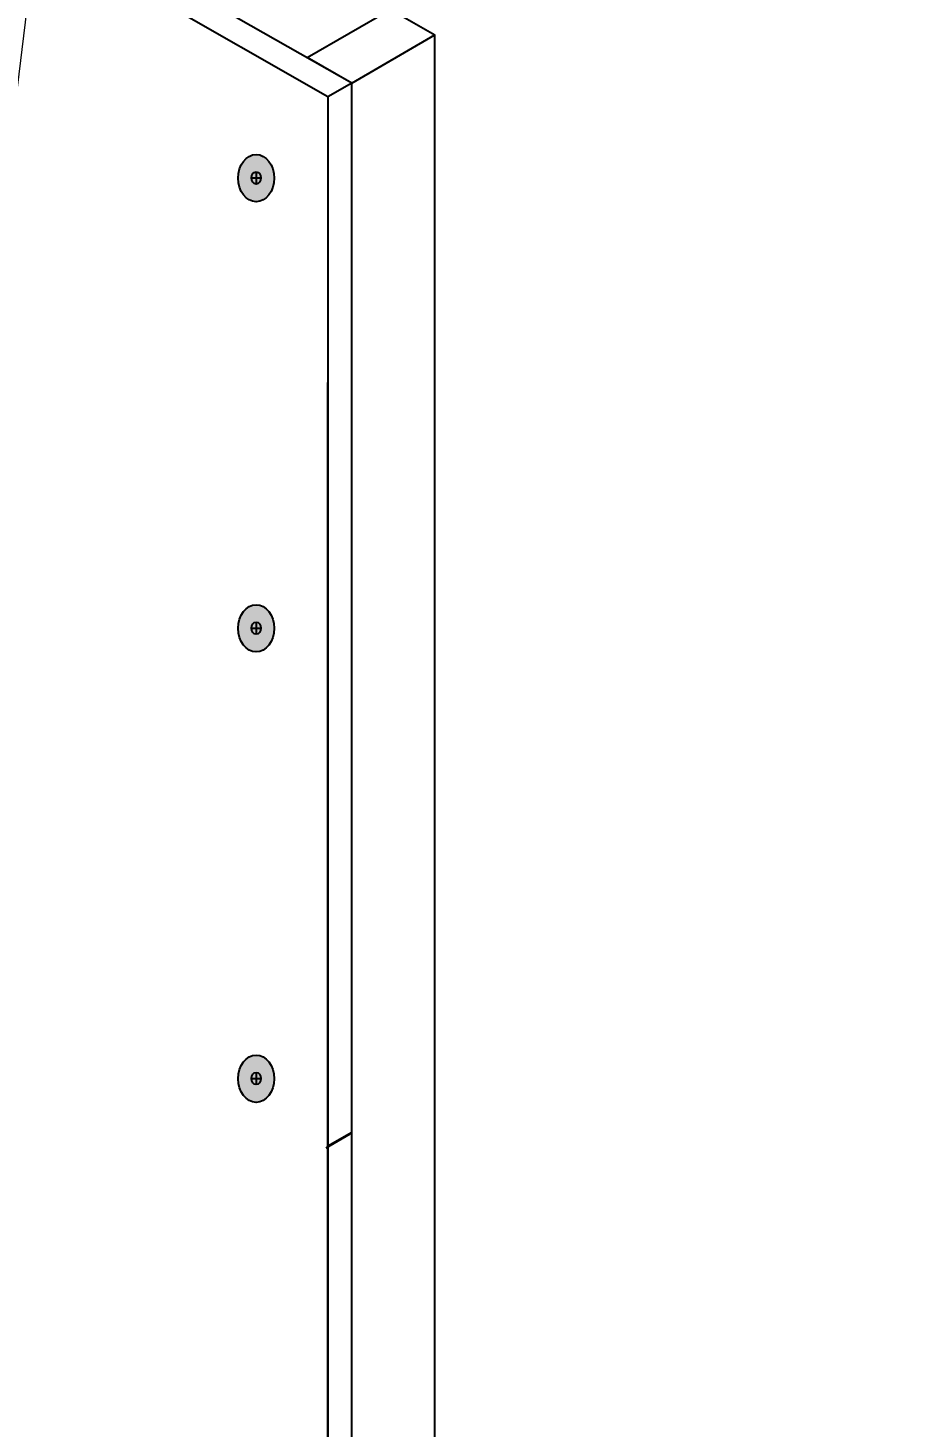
# Model space of a CAD drawing. Header units: inches. Extents: x -20.7 to 76.3, y -55.2 to 19.1.
# Drawn here: x 54.982 to 57.429, y -45.144 to -41.214 of the extents above; entities that cross this region are included whole.
import ezdxf

# ---------------------------------------------------------------- set-up
doc = ezdxf.new("R2010")
doc.units = ezdxf.units.IN
doc.header["$MEASUREMENT"] = 0
for name, color, linetype, lineweight in [('.ATI-TEXT', 7, 'Continuous', 0), ('G-ANNO-TTLB', 7, 'Continuous', 0), ('TYVEK', 7, 'Continuous', 0), ('wall scratch', 7, 'Continuous', 0)]:
    doc.layers.add(name, color=color, linetype=linetype, lineweight=lineweight)

# ---------------------------------------------------------------- blocks, each defined once
blk = doc.blocks.new('Block_218')
at = {"layer": 'TYVEK', "color": 4, "lineweight": 25, "true_color": 0x00ffff}
for points in [[(55.3672, -44.5057)], [(55.3672, -44.9701)]]:
    blk.add_lwpolyline(points, dxfattribs=at)
blk = doc.blocks.new('Block_434')
at = {"layer": '.ATI-TEXT', "char_height": 0.2, "attachment_point": 7}
for s, insert in [('\\C18;\\c0;\\FArial Narrow|b0|i0|c1;\\H0.156297;\\W1.000000;HEAD FLAP FOLDED', (55.2444, -39.57)), ('\\C18;\\c0;\\FArial Narrow|b0|i0|c1;\\H0.156297;\\W1.000000;OVER HEAD FLASHING.', (55.2491, -39.8332))]:
    blk.add_mtext(s, dxfattribs=dict(at, insert=insert))
blk = doc.blocks.new('Block_433')
at = {"layer": '.ATI-TEXT', "true_color": 0x000000, "transparency": 33554687}
h = blk.add_hatch(color=18, dxfattribs=at)
h.dxf.hatch_style = 2
h.paths.add_polyline_path([(53.7235, -41.4879), (53.6323, -41.6175), (53.6765, -41.4654)])
at = {"layer": '.ATI-TEXT', "color": 18, "lineweight": 0, "true_color": 0x000000}
for p, q in [((53.7, -41.4767), (54.6544, -39.4904)), ((54.6544, -39.4904), (55.1018, -39.4904))]:
    blk.add_line(p, q, dxfattribs=at)
at = {"layer": '.ATI-TEXT'}
blk.add_lwpolyline([(53.7235, -41.4879), (53.6323, -41.6175), (53.6765, -41.4654), (53.6765, -41.4654)], close=True, dxfattribs=at)
blk.add_blockref('Block_434', (0, 0), dxfattribs=at)
blk = doc.blocks.new('Block_436')
at = {"layer": '.ATI-TEXT', "char_height": 0.2, "attachment_point": 7}
for s, insert in [('\\C18;\\c0;\\FArial Narrow|b0|i0|c1;\\H0.156297;\\W1.000000;HEAD', (55.6984, -40.176)), ('\\C18;\\c0;\\FArial Narrow|b0|i0|c1;\\H0.156297;\\W1.000000;FLASHING', (55.6971, -40.4393))]:
    blk.add_mtext(s, dxfattribs=dict(at, insert=insert))
blk = doc.blocks.new('Block_435')
at = {"layer": '.ATI-TEXT', "true_color": 0x000000, "transparency": 33554687}
h = blk.add_hatch(color=18, dxfattribs=at)
h.dxf.hatch_style = 2
h.paths.add_polyline_path([(54.8963, -42.079), (54.8518, -42.2311), (54.8446, -42.0728)])
at = {"layer": '.ATI-TEXT', "color": 18, "lineweight": 0, "true_color": 0x000000}
for p, q in [((54.8553, -42.1777), (55.1084, -40.0992)), ((55.1084, -40.0992), (55.5558, -40.0992))]:
    blk.add_line(p, q, dxfattribs=at)
at = {"layer": '.ATI-TEXT'}
blk.add_lwpolyline([(54.8963, -42.079), (54.8518, -42.2311), (54.8446, -42.0728), (54.8446, -42.0728)], close=True, dxfattribs=at)
blk.add_blockref('Block_436', (0, 0), dxfattribs=at)

msp = doc.modelspace()

# ---------------------------------------------------------------- hatches: boundary and pattern name
at = {"layer": 'G-ANNO-TTLB', "true_color": 0xff00ff, "transparency": 33554687}
h = msp.add_hatch(color=6, dxfattribs=at)
edge = h.paths.add_edge_path()
edge.add_spline(control_points=[(71.8573, -54.9456), (71.8573, -54.9456), (31.1572, -54.9456), (31.1572, -54.9456), (31.1572, -54.9456), (31.1572, -20.8103), (31.1572, -20.8103), (31.1572, -20.8103), (71.8573, -20.8103), (71.8573, -20.8103), (71.8573, -20.8103), (71.8573, -54.9456), (71.8573, -54.9456)], knot_values=[0, 0, 0, 0, 1, 1, 1, 2, 2, 2, 3, 3, 3, 4, 4, 4, 4], degree=3, periodic=0)
edge = h.paths.add_edge_path()
edge.add_spline(control_points=[(31.2823, -20.9353), (31.2823, -20.9353), (31.2823, -54.8205), (31.2823, -54.8205), (31.2823, -54.8205), (71.7322, -54.8205), (71.7322, -54.8205), (71.7322, -54.8205), (71.7322, -20.9353), (71.7322, -20.9353), (71.7322, -20.9353), (31.2823, -20.9353), (31.2823, -20.9353)], knot_values=[0, 0, 0, 0, 1, 1, 1, 2, 2, 2, 3, 3, 3, 4, 4, 4, 4], degree=3, periodic=0)
edge.add_line((31.2823, -20.9353), (31.2823, -20.9353))
at = {"layer": 'TYVEK', "true_color": 0x003b71, "transparency": 33554687}
h = msp.add_hatch(color=156, dxfattribs=at)
h.dxf.hatch_style = 2
edge = h.paths.add_edge_path()
edge.add_ellipse((55.623, -41.6358), major_axis=(0, 0.0664), ratio=0.766948, start_angle=0, end_angle=360)
h = msp.add_hatch(color=156, dxfattribs=at)
h.dxf.hatch_style = 2
edge = h.paths.add_edge_path()
edge.add_ellipse((55.623, -42.9003), major_axis=(0, 0.0664), ratio=0.766948, start_angle=0, end_angle=360)
h = msp.add_hatch(color=156, dxfattribs=at)
h.dxf.hatch_style = 2
edge = h.paths.add_edge_path()
edge.add_ellipse((55.623, -44.1653), major_axis=(0, 0.0664), ratio=0.766948, start_angle=0, end_angle=360)

# ---------------------------------------------------------------- linework, layer by layer
at = {"layer": 'G-ANNO-TTLB'}
for points in [[(71.8573, -54.9456), (71.8573, -54.9456), (31.1572, -54.9456), (31.1572, -54.9456), (31.1572, -54.9456), (31.1572, -20.8103), (31.1572, -20.8103), (31.1572, -20.8103), (71.8573, -20.8103), (71.8573, -20.8103), (71.8573, -20.8103), (71.8573, -54.9456), (71.8573, -54.9456)], [(31.2823, -20.9353), (31.2823, -20.9353), (31.2823, -54.8205), (31.2823, -54.8205), (31.2823, -54.8205), (71.7322, -54.8205), (71.7322, -54.8205), (71.7322, -54.8205), (71.7322, -20.9353), (71.7322, -20.9353), (71.7322, -20.9353), (31.2823, -20.9353), (31.2823, -20.9353)]]:
    msp.add_open_spline(points, degree=3, knots=[0, 0, 0, 0, 1, 1, 1, 2, 2, 2, 3, 3, 3, 4, 4, 4, 4], dxfattribs=at)
at = {"layer": 'TYVEK', "color": 2, "lineweight": 25, "true_color": 0xffff00}
for p, q in [((55.8915, -41.3688), (52.1572, -39.2364)), ((55.8915, -41.3688), (55.8247, -41.4074)), ((55.8915, -47.2645), (55.8915, -41.3688)), ((55.8915, -44.3166), (55.8247, -44.3553))]:
    msp.add_line(p, q, dxfattribs=at)
at = {"layer": 'TYVEK', "color": 18, "lineweight": 25, "true_color": 0x000000}
for q in [(52.0904, -39.2751), (55.8247, -47.3031)]:
    msp.add_line((55.8247, -41.4074), q, dxfattribs=at)
at = {"layer": 'TYVEK', "color": 33, "lineweight": 25, "true_color": 0xcc9966}
for p in [(55.8915, -41.3688), (56.1249, -47.1294)]:
    msp.add_line(p, (56.1249, -41.2337), dxfattribs=at)
at = {"layer": 'TYVEK', "color": 252, "lineweight": 25, "true_color": 0x848484}
for p, q in [((55.6095, -41.6353), (55.6366, -41.6353)), ((55.623, -41.6182), (55.623, -41.6525)), ((55.8247, -47.3031), (55.8247, -42.2101)), ((55.6095, -42.8999), (55.6366, -42.8999)), ((55.623, -42.8828), (55.623, -42.9171)), ((55.6095, -44.1649), (55.6366, -44.1649)), ((55.623, -44.1478), (55.623, -44.182))]:
    msp.add_line(p, q, dxfattribs=at)
at = {"layer": 'TYVEK', "color": 33, "lineweight": 25, "true_color": 0xcc9966}
msp.add_lwpolyline([(55.8915, -41.3688), (55.7665, -41.2971), (55.9999, -41.162), (56.1249, -41.2337)], dxfattribs=at)
at = {"layer": 'TYVEK', "color": 18, "lineweight": 25, "true_color": 0x000000}
for centre in [(55.623, -41.6358), (55.623, -42.9003), (55.623, -44.1653)]:
    msp.add_ellipse(centre, major_axis=(0, 0.0664), ratio=0.766948, dxfattribs=at)
at = {"layer": 'TYVEK', "color": 252, "lineweight": 25, "true_color": 0x848484}
for centre in [(55.623, -41.6353), (55.623, -42.8999), (55.623, -44.1649)]:
    msp.add_ellipse(centre, major_axis=(0, 0.0171), ratio=0.788846, dxfattribs=at)
at = {"layer": 'wall scratch', "color": 2, "lineweight": 25, "true_color": 0xffff00}
for p, q in [((55.8859, -44.3215), (55.8191, -44.3601)), ((55.8915, -44.3165), (55.8247, -44.3552))]:
    msp.add_line(p, q, dxfattribs=at)

# ---------------------------------------------------------------- block references
at = {"layer": '.ATI-TEXT'}
for name in ['Block_433', 'Block_435']:
    msp.add_blockref(name, (0, 0), dxfattribs=at)
at = {"layer": 'TYVEK'}
msp.add_blockref('Block_218', (0, 0), dxfattribs=at)

doc.saveas('drawing.dxf')
